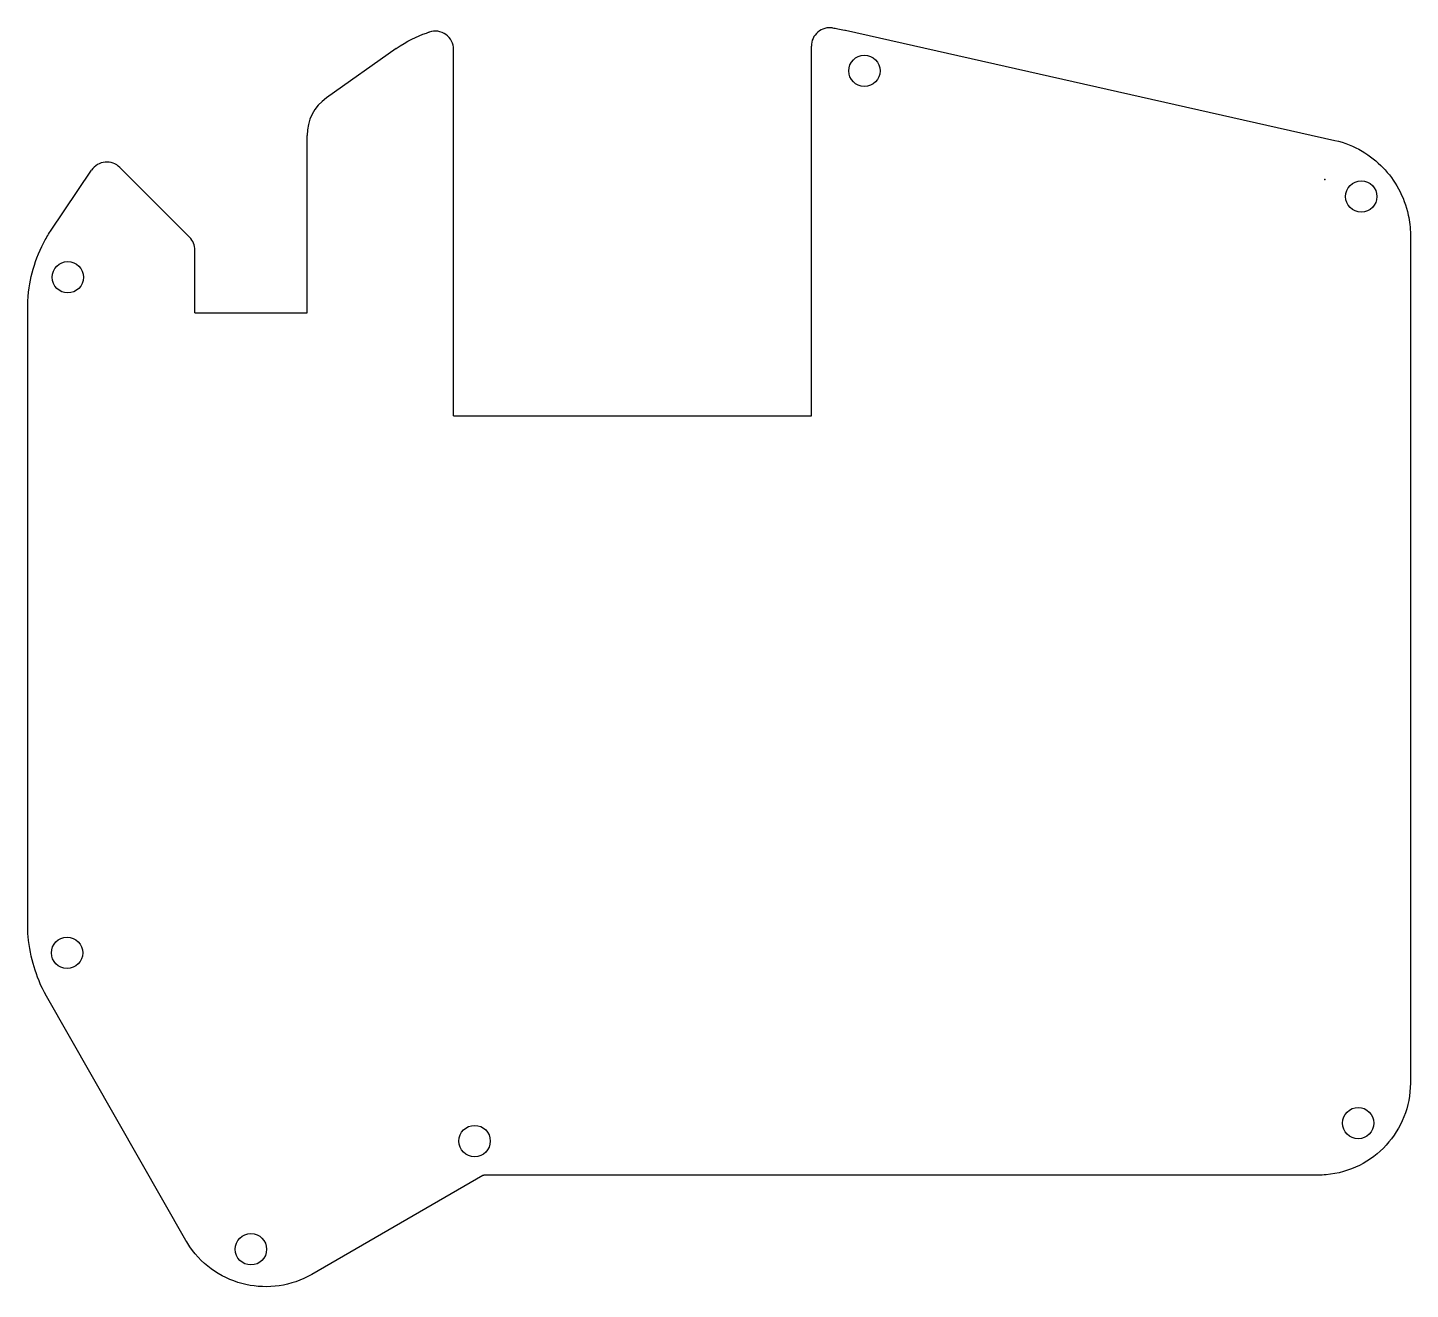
# Model space of a CAD drawing. Header units: millimetres. Extents: x 1447 to 1597, y -129 to 8.
import ezdxf

# ---------------------------------------------------------------- set-up
doc = ezdxf.new("R2010")
doc.units = ezdxf.units.MM
doc.layers.get('0').update_dxf_attribs({"linetype": 'CONTINUOUS'})

msp = doc.modelspace()

# ---------------------------------------------------------------- linework, layer by layer
for p, q in [((1535.87, 7.28), (1588.99, -4.67)), ((1487.09, 5.29), (1479.54, -0.06)), ((1493.34, -34.59), (1493.34, 5.19)), ((1532.17, -34.59), (1532.17, 5.56)), ((1477.43, -23.41), (1477.43, -4.14)), ((1449.59, -14.52), (1454.04, -7.92)), ((1464.68, -15.19), (1457.11, -7.62)), ((1597.19, -14.91), (1597.19, -107.01)), ((1465.27, -23.41), (1465.27, -16.6)), ((1447.11, -89.89), (1447.11, -22.65)), ((1465.27, -23.41), (1477.43, -23.41)), ((1493.34, -34.59), (1532.17, -34.59)), ((1464.27, -124.09), (1449.15, -97.59)), ((1496.53, -117.06), (1477.94, -127.79)), ((1587.19, -117.01), (1496.72, -117.01))]:
    msp.add_line(p, q)
for centre in [(1537.93, 2.87), (1591.86, -10.77), (1451.46, -19.54), (1451.38, -92.88), (1591.53, -111.36), (1495.62, -113.31), (1471.34, -125.06)]:
    msp.add_circle(centre, 1.7)
for centre, radius, start, end in [((1534.17, 5.56), 2, 81.0579, 180), ((1491.34, 5.19), 2, 0, 108.9088), ((1482.43, -4.14), 5, 125.3, 180), ((1455.7, -9.03), 2, 45, 146.0242), ((1463.27, -16.6), 2, 0, 45)]:
    msp.add_arc(centre, radius, start, end)
for points, knots in [([(1534.48, 7.54), (1534.66, 7.51), (1534.85, 7.48), (1535.03, 7.45), (1535.28, 7.4), (1535.54, 7.35), (1535.79, 7.29), (1535.82, 7.29), (1535.85, 7.28), (1535.87, 7.28), (1535.87, 7.28), (1535.87, 7.28), (1535.87, 7.28)], [0.7585906, 0.7585906, 0.7585906, 0.7585906, 0.8561165, 0.8561165, 0.8561165, 0.9879534, 0.9879534, 0.9879534, 1.0008141, 1.0008141, 1.0008141, 1.0013025, 1.0013025, 1.0013025, 1.0013025]), ([(1487.09, 5.29), (1487.09, 5.29), (1487.09, 5.29), (1487.09, 5.29), (1488.26, 6.11), (1489.4, 6.62), (1490.38, 6.98), (1490.48, 7.01), (1490.59, 7.05), (1490.69, 7.08)], [-0.0002233, -0.0002233, -0.0002233, -0.0002233, 0, 0, 0, 0.4156243, 0.4156243, 0.4156243, 0.4568455, 0.4568455, 0.4568455, 0.4568455]), ([(1588.99, -4.67), (1591.17, -5.15), (1592.94, -6.31), (1594.21, -7.63), (1595.51, -8.98), (1596.53, -10.74), (1596.96, -12.79), (1597.1, -13.46), (1597.19, -14.17), (1597.19, -14.91)], [0.0003059, 0.0003059, 0.0003059, 0.0003059, 0.4252412, 0.4252412, 0.4252412, 0.8613923, 0.8613923, 0.8613923, 1, 1, 1, 1]), ([(1447.11, -22.65), (1447.11, -21.25), (1447.34, -20.05), (1447.6, -19.05), (1447.89, -17.97), (1448.28, -16.87), (1448.85, -15.77), (1449.06, -15.38), (1449.3, -14.95), (1449.59, -14.52)], [0, 0, 0, 0, 0.415553, 0.415553, 0.415553, 0.849435, 0.849435, 0.849435, 1, 1, 1, 1]), ([(1449.15, -97.59), (1448.5, -96.45), (1448.1, -95.36), (1447.82, -94.41), (1447.51, -93.39), (1447.27, -92.29), (1447.16, -91.1), (1447.13, -90.73), (1447.11, -90.33), (1447.11, -89.89)], [0.0005082, 0.0005082, 0.0005082, 0.0005082, 0.4228516, 0.4228516, 0.4228516, 0.8642771, 0.8642771, 0.8642771, 1, 1, 1, 1]), ([(1597.19, -107.01), (1597.19, -109.59), (1596.19, -111.97), (1594.57, -113.75), (1592.93, -115.55), (1590.63, -116.75), (1588.05, -116.97), (1587.76, -117), (1587.47, -117.01), (1587.19, -117.01)], [0, 0, 0, 0, 0.470079, 0.470079, 0.470079, 0.947297, 0.947297, 0.947297, 1, 1, 1, 1]), ([(1496.72, -117.01), (1496.66, -117.02), (1496.6, -117.04), (1496.59, -117.04), (1496.58, -117.04), (1496.56, -117.05), (1496.53, -117.06)], [0.3549589, 0.3549589, 0.3549589, 0.3549589, 0.5318447, 0.5318447, 0.5318447, 0.6307287, 0.6307287, 0.6307287, 0.6307287]), ([(1477.94, -127.79), (1475.71, -129.07), (1473.15, -129.41), (1470.8, -128.89), (1468.39, -128.36), (1466.18, -126.94), (1464.71, -124.79), (1464.55, -124.56), (1464.41, -124.33), (1464.27, -124.09), (1464.27, -124.09), (1464.27, -124.09), (1464.27, -124.09)], [0.000137, 0.000137, 0.000137, 0.000137, 0.468509, 0.468509, 0.468509, 0.949629, 0.949629, 0.949629, 1, 1, 1, 1.000144, 1.000144, 1.000144, 1.000144])]:
    msp.add_open_spline(points, degree=3, knots=knots)
msp.add_point((1587.89, -8.93))

doc.saveas('drawing.dxf')
